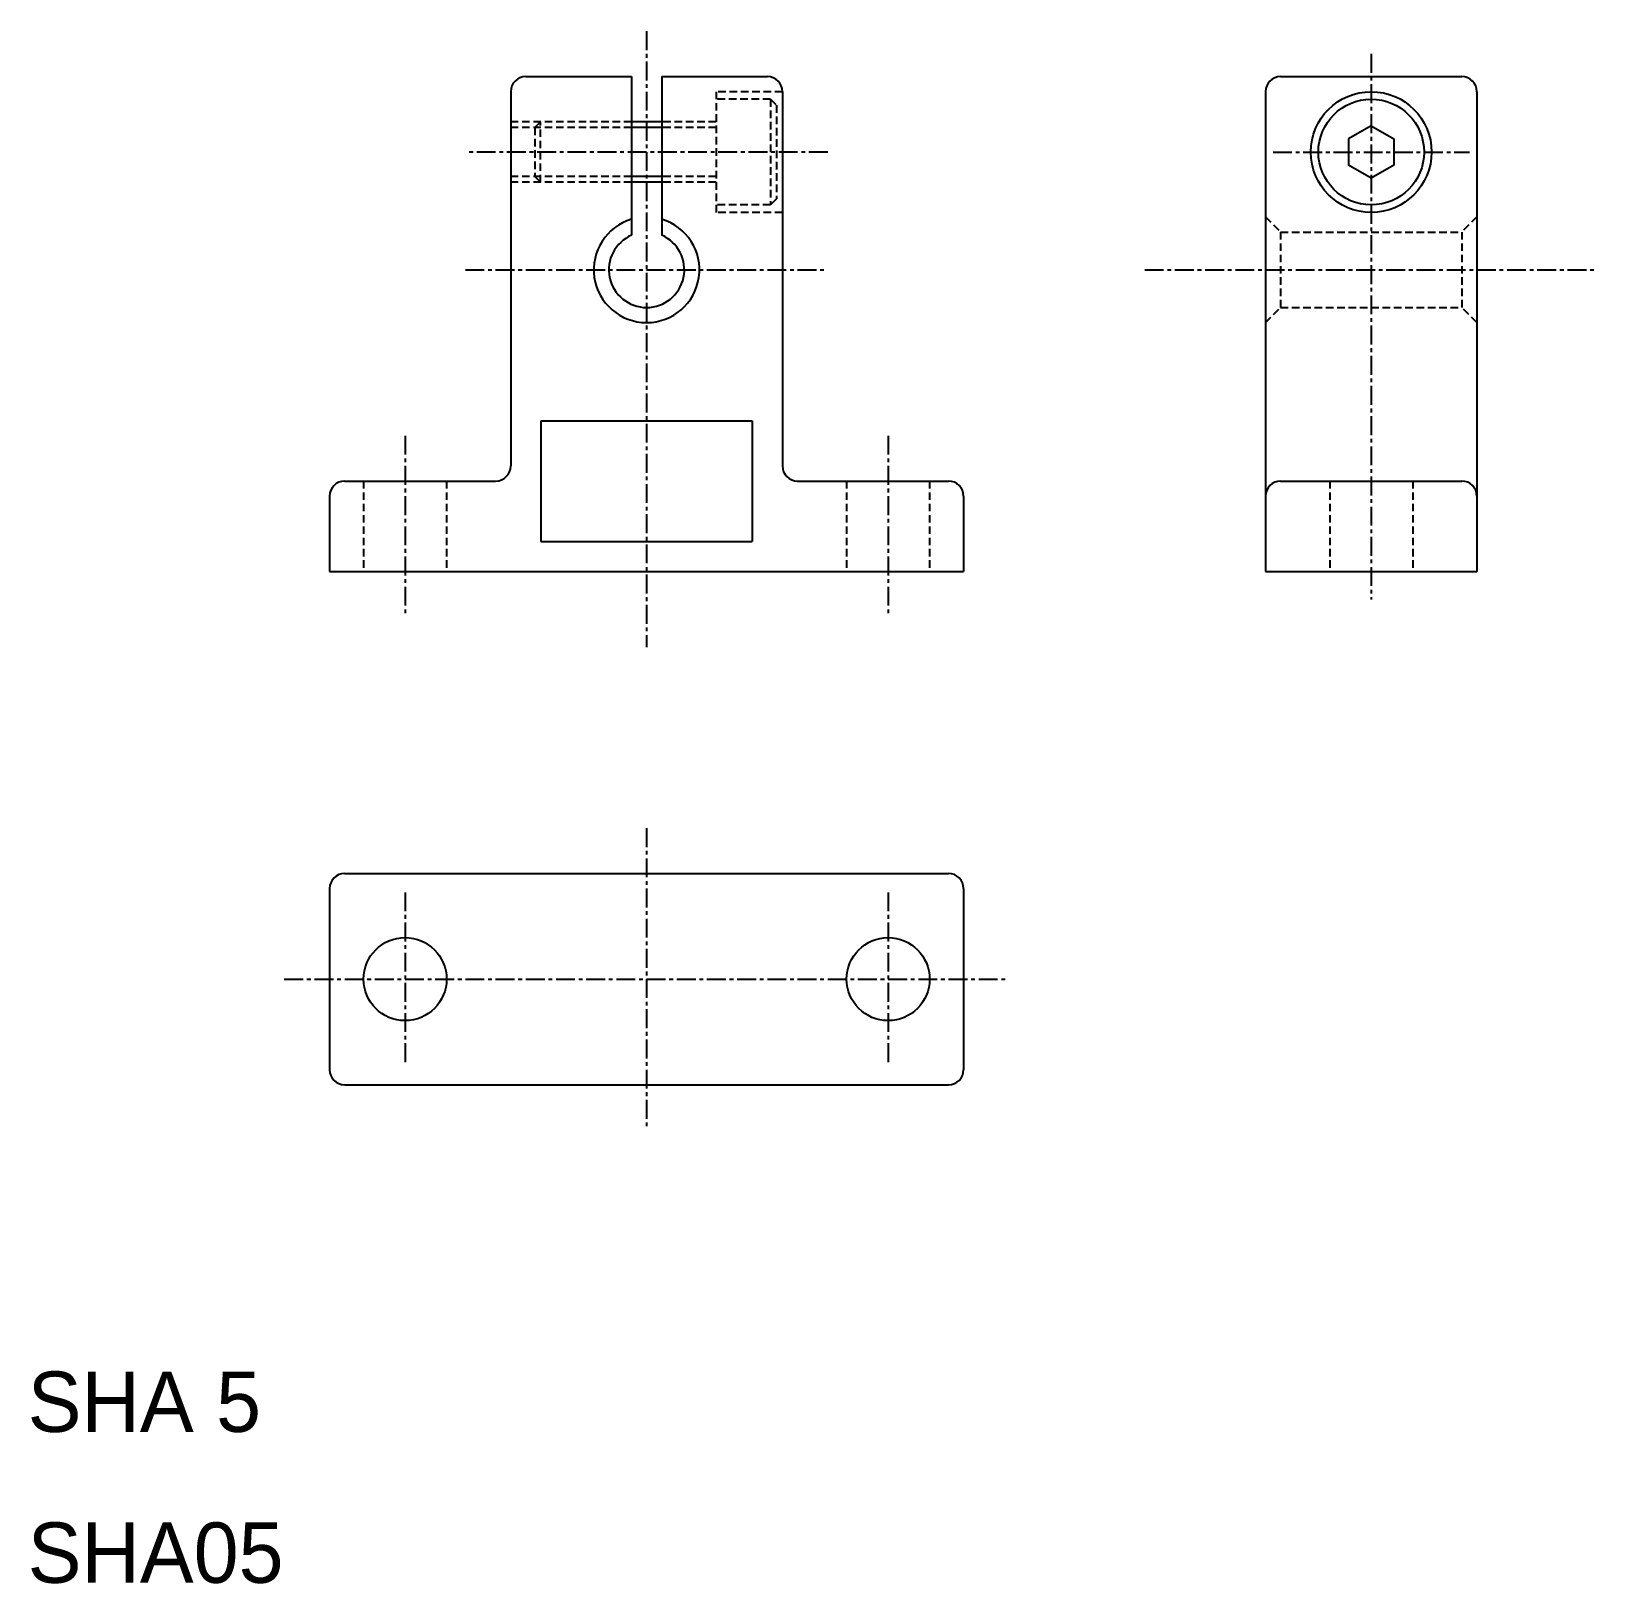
# Model space of a CAD drawing. Extents: x 10 to 114, y 10 to 113.
import ezdxf

# ---------------------------------------------------------------- set-up
doc = ezdxf.new("R2010")
doc.units = 0
doc.linetypes.add('CENTER', pattern=[2, 1.25, -0.25, 0.25, -0.25])
doc.linetypes.add('DASHED', pattern=[0.75, 0.5, -0.25])
doc.layers.get('0').update_dxf_attribs({"linetype": 'CONTINUOUS'})
doc.layers.add('CENTER', color=1, linetype='CENTER')

msp = doc.modelspace()

# ---------------------------------------------------------------- linework, layer by layer
at = {"color": 7, "linetype": 'CONTINUOUS'}
for p, q in [((43, 109.8), (50, 109.8)), ((50, 109.8), (50, 99.29)), ((52, 109.8), (59, 109.8)), ((52, 109.8), (52, 99.29)), ((93, 109.8), (105, 109.8)), ((42, 108.8), (42, 84)), ((60, 108.8), (60, 84)), ((92, 108.8), (92, 77)), ((106, 108.8), (106, 77)), ((99, 106.53), (97.5, 105.67)), ((99, 106.53), (100.5, 105.67)), ((97.5, 105.67), (97.5, 103.93)), ((100.5, 105.67), (100.5, 103.93)), ((99, 103.07), (97.5, 103.93)), ((100.5, 103.93), (99, 103.07)), ((44, 87), (58, 87)), ((44, 87), (44, 79)), ((58, 87), (58, 79)), ((30, 82), (30, 77)), ((31, 83), (41, 83)), ((61, 83), (71, 83)), ((72, 82), (72, 77)), ((93, 83), (105, 83)), ((44, 79), (58, 79)), ((30, 77), (72, 77)), ((92, 77), (106, 77)), ((31, 57), (71, 57)), ((30, 56), (30, 44)), ((72, 56), (72, 44)), ((31, 43), (71, 43))]:
    msp.add_line(p, q, dxfattribs=at)
at = {"color": 3, "linetype": 'DASHED'}
for p, q in [((55.6, 108.8), (55.6, 100.8)), ((60, 108.8), (55.6, 108.8)), ((59.2, 108.3), (55.6, 108.3)), ((59.2, 108.3), (59.2, 101.3)), ((59.2, 108.3), (59.6, 107.9)), ((59.6, 107.9), (59.6, 101.7)), ((50, 106.8), (42, 106.8)), ((50, 106.42), (42, 106.42)), ((43.6, 106.42), (43.98, 106.8)), ((43.6, 106.42), (43.6, 103.18)), ((43.98, 102.8), (43.98, 106.8)), ((55.6, 106.8), (52, 106.8)), ((55.6, 106.42), (52, 106.42)), ((50, 103.18), (42, 103.18)), ((50, 102.8), (42, 102.8)), ((43.6, 103.18), (43.98, 102.8)), ((55.6, 103.18), (52, 103.18)), ((55.6, 102.8), (52, 102.8)), ((59.6, 101.7), (59.2, 101.3)), ((59.2, 101.3), (55.6, 101.3)), ((60, 100.8), (55.6, 100.8)), ((92, 100.5), (93, 99.5)), ((106, 100.5), (105, 99.5)), ((93, 99.5), (93, 94.5)), ((93, 99.5), (105, 99.5)), ((105, 99.5), (105, 94.5)), ((92, 93.5), (93, 94.5)), ((93, 94.5), (105, 94.5)), ((106, 93.5), (105, 94.5)), ((32.25, 83), (32.25, 77)), ((37.75, 83), (37.75, 77)), ((64.25, 83), (64.25, 77)), ((69.75, 83), (69.75, 77)), ((96.25, 83), (96.25, 77)), ((101.75, 83), (101.75, 77))]:
    msp.add_line(p, q, dxfattribs=at)
at = {"color": 3, "linetype": 'CONTINUOUS'}
for p, q in [((52, 106.8), (50, 106.8)), ((52, 106.42), (50, 106.42)), ((52, 103.18), (50, 103.18)), ((52, 102.8), (50, 102.8))]:
    msp.add_line(p, q, dxfattribs=at)
at = {"color": 7, "linetype": 'CONTINUOUS'}
for centre, radius in [((99, 104.8), 4), ((99, 104.8), 4), ((99, 104.8), 3.5), ((35, 50), 2.75), ((67, 50), 2.75)]:
    msp.add_circle(centre, radius, dxfattribs=at)
for centre, radius, start, end in [((43, 108.8), 1, 90, 180), ((59, 108.8), 1, 0, 90), ((93, 108.8), 1, 90, 180), ((105, 108.8), 1, 0, 90), ((51, 97), 3.5, 106.6016, 73.3984), ((51, 97), 2.5, 113.5782, 66.4218), ((41, 84), 1, 270, 0), ((61, 84), 1, 180, 270), ((31, 82), 1, 90, 180), ((71, 82), 1, 0, 90), ((93, 82), 1, 90, 180), ((105, 82), 1, 0, 90), ((31, 56), 1, 90, 180), ((71, 56), 1, 0, 90), ((31, 44), 1, 180, 270), ((71, 44), 1, 270, 0)]:
    msp.add_arc(centre, radius, start, end, dxfattribs=at)
at = {"layer": 'CENTER', "color": 1, "linetype": 'CENTER'}
for p, q in [((51, 112.8), (51, 72)), ((99, 111.3), (99, 75.15)), ((63, 104.8), (39, 104.8)), ((92.5, 104.8), (105.5, 104.8)), ((39, 97), (63, 97)), ((84, 97), (114, 97)), ((35, 86), (35, 74)), ((67, 86), (67, 74)), ((51, 60), (51, 40)), ((35, 55.75), (35, 44.25)), ((67, 55.75), (67, 44.25)), ((27, 50), (75, 50))]:
    msp.add_line(p, q, dxfattribs=at)

# ---------------------------------------------------------------- texts
at = {"color": 7, "linetype": 'CONTINUOUS'}
for s, p in [('SHA 5', (10, 20)), ('SHA05', (10, 10))]:
    msp.add_text(s, height=4, dxfattribs=at).set_placement(p)

doc.saveas('drawing.dxf')
